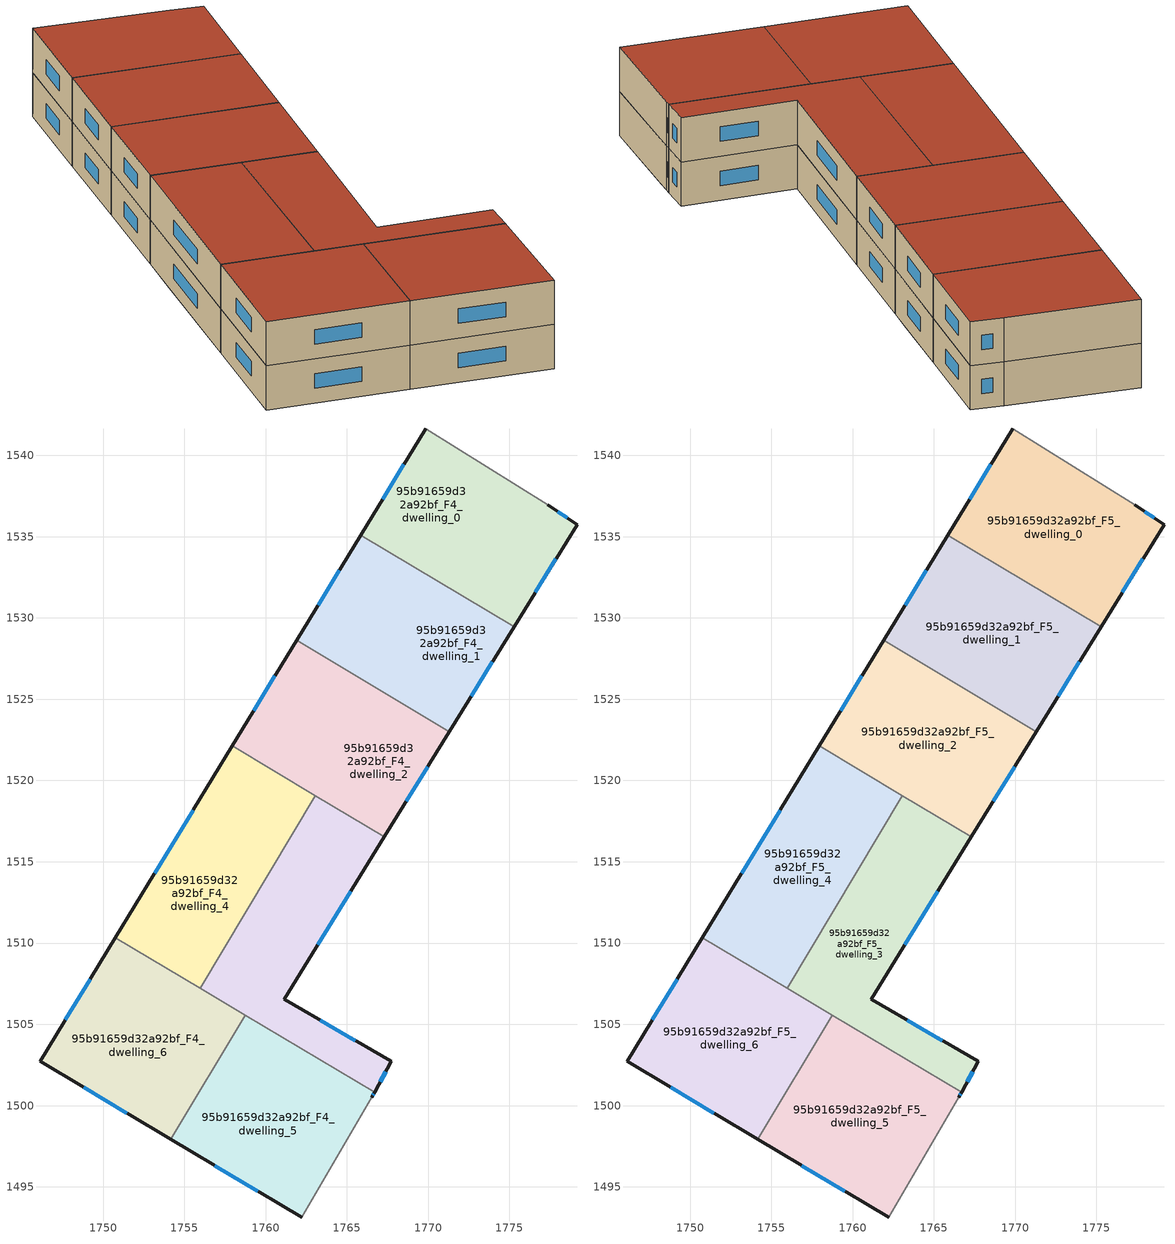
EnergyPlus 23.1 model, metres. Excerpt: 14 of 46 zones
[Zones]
95b91659d32a92bf_F4_dwelling_0
 floor to 95b91659d32a92bf_F3_dwelling_6 (EU_floor_Construction): 1774.49,1538.74 1770.56,1532.29 1765.85,1535.09 1769.85,1541.65 z12
 floor to 95b91659d32a92bf_F3_dwelling_7 (EU_floor_Construction): 1777.36,1536.95 1779.16,1535.74 1775.28,1529.47 1770.56,1532.29 1774.49,1538.74 z12
 wall outside (EU_wall_Construction): 1775.28,1529.46 1779.16,1535.74 1777.36,1536.95 / 1769.85,1541.65 1765.85,1535.09 z12:15
 wall to 95b91659d32a92bf_F4_dwelling_1 (EU_wall_Construction): 1765.85,1535.09 1775.28,1529.46 z12:15
 wall adiabatic (EU_wall_Construction): 1777.36,1536.95 1769.85,1541.65 z12:15
 window (EU_Window_Construction): 1776.58,1531.57 1777.86,1533.64 / 1768.51,1539.45 1767.19,1537.29 / 1778.55,1536.15 1777.96,1536.54 z13.01:13.99
95b91659d32a92bf_F4_dwelling_1
 floor to 95b91659d32a92bf_F3_dwelling_7 (EU_floor_Construction): 1775.28,1529.47 1772.27,1524.59 1767.6,1527.43 1770.56,1532.29 z12
 floor to 95b91659d32a92bf_F3_dwelling_6 (EU_floor_Construction): 1770.56,1532.29 1767.6,1527.43 1762.92,1530.28 1765.85,1535.09 z12
 floor to 95b91659d32a92bf_F3_dwelling_4 (EU_floor_Construction): 1767.58,1527.45 1766.59,1525.82 1761.91,1528.62 1762.92,1530.28 z12
 floor to 95b91659d32a92bf_F3_dwelling_5 (EU_floor_Construction): 1772.27,1524.59 1771.3,1523.01 1766.59,1525.82 1767.58,1527.45 z12
 wall outside (EU_wall_Construction): 1765.85,1535.09 1761.91,1528.62 / 1771.3,1523.01 1775.28,1529.46 z12:15
 wall to 95b91659d32a92bf_F4_dwelling_2 (EU_wall_Construction): 1761.91,1528.62 1771.3,1523.01 z12:15
 window (EU_Window_Construction): 1764.53,1532.92 1763.23,1530.79 / 1772.64,1525.18 1773.95,1527.3 z13.01:13.99
95b91659d32a92bf_F4_dwelling_2
 floor to 95b91659d32a92bf_F3_dwelling_5 (EU_floor_Construction): 1771.3,1523.01 1767.31,1516.54 1762.64,1519.32 1766.59,1525.82 z12
 floor to 95b91659d32a92bf_F3_dwelling_4 (EU_floor_Construction): 1766.59,1525.82 1762.64,1519.32 1757.95,1522.12 1761.91,1528.62 z12
 wall outside (EU_wall_Construction): 1761.91,1528.62 1757.95,1522.12 / 1767.31,1516.54 1771.3,1523.01 z12:15
 wall to 95b91659d32a92bf_F4_dwelling_4 (EU_wall_Construction): 1757.95,1522.12 1763.06,1519.07 z12:15
 wall to 95b91659d32a92bf_F4_dwelling_3 (EU_wall_Construction): 1763.06,1519.07 1767.31,1516.54 z12:15
 window (EU_Window_Construction): 1760.58,1526.44 1759.27,1524.3 / 1768.65,1518.71 1769.96,1520.84 z13.01:13.99
95b91659d32a92bf_F4_dwelling_3
 floor to 95b91659d32a92bf_F3_dwelling_3 (EU_floor_Construction): 1765.28,1513.25 1761.14,1506.53 1767.74,1502.72 1766.7,1500.82 1756.4,1506.97 1761.59,1515.49 z12
 floor to 95b91659d32a92bf_F3_dwelling_2 (EU_floor_Construction): 1761.59,1515.49 1756.4,1506.97 1755.98,1507.21 1761.1,1515.79 z12
 floor to 95b91659d32a92bf_F3_dwelling_5 (EU_floor_Construction): 1767.31,1516.54 1765.28,1513.25 1761.1,1515.79 1763.06,1519.07 z12
 wall outside (EU_wall_Construction): 1766.7,1500.82 1767.74,1502.72 1761.14,1506.53 1767.31,1516.54 z12:15
 wall to 95b91659d32a92bf_F4_dwelling_4 (EU_wall_Construction): 1763.06,1519.07 1755.98,1507.21 z12:15
 wall to 95b91659d32a92bf_F4_dwelling_5 (EU_wall_Construction): 1758.74,1505.57 1766.7,1500.82 z12:15
 wall to 95b91659d32a92bf_F4_dwelling_6 (EU_wall_Construction): 1755.99,1507.21 1758.74,1505.57 z12:15
 window (EU_Window_Construction): 1765.52,1504 1763.35,1505.25 / 1767.05,1501.46 1767.39,1502.09 / 1763.21,1509.88 1765.24,1513.18 z13.01:13.99
95b91659d32a92bf_F4_dwelling_4
 floor to 95b91659d32a92bf_F3_dwelling_2 (EU_floor_Construction): 1761.1,1515.79 1755.98,1507.21 1750.76,1510.33 1755.98,1518.91 z12
 floor to 95b91659d32a92bf_F3_dwelling_5 (EU_floor_Construction): 1763.06,1519.07 1761.1,1515.79 1760.65,1516.07 1762.64,1519.32 z12
 floor to 95b91659d32a92bf_F3_dwelling_4 (EU_floor_Construction): 1762.64,1519.32 1760.65,1516.07 1755.98,1518.91 1757.95,1522.12 z12
 wall outside (EU_wall_Construction): 1757.95,1522.12 1750.76,1510.33 z12:15
 wall to 95b91659d32a92bf_F4_dwelling_6 (EU_wall_Construction): 1750.76,1510.33 1755.98,1507.21 z12:15
 window (EU_Window_Construction): 1755.54,1518.17 1753.17,1514.29 z13.01:13.99
95b91659d32a92bf_F4_dwelling_5
 floor to 95b91659d32a92bf_F3_dwelling_1 (EU_floor_Construction): 1766.11,1499.78 1762.23,1493.12 1754.18,1497.93 1758.16,1504.61 z12
 floor to 95b91659d32a92bf_F3_dwelling_3 (EU_floor_Construction): 1766.7,1500.82 1766.54,1500.52 1766.11,1499.78 1758.16,1504.61 1758.74,1505.57 z12
 wall outside (EU_wall_Construction): 1766.54,1500.52 1766.7,1500.82 / 1754.18,1497.93 1762.23,1493.12 z12:15
 wall to 95b91659d32a92bf_F4_dwelling_6 (EU_wall_Construction): 1758.74,1505.57 1754.18,1497.93 z12:15
 wall adiabatic (EU_wall_Construction): 1762.23,1493.12 1766.54,1500.52 z12:15
 window (EU_Window_Construction): 1766.59,1500.62 1766.65,1500.72 / 1756.88,1496.31 1759.53,1494.73 z13.01:13.99
95b91659d32a92bf_F4_dwelling_6
 floor to 95b91659d32a92bf_F3_dwelling_2 (EU_floor_Construction): 1756.4,1506.97 1755.83,1506.03 1750.22,1509.45 1750.76,1510.33 z12
 floor adiabatic (EU_floor_Construction): 1756.4,1506.97 1758.74,1505.57 1754.18,1497.93 1746.12,1502.73 1750.22,1509.45 1755.83,1506.03 z12
 wall outside (EU_wall_Construction): 1750.76,1510.33 1746.12,1502.73 1754.18,1497.93 z12:15
 window (EU_Window_Construction): 1748.82,1501.12 1751.48,1499.54 / 1749.2,1507.78 1747.68,1505.28 z13.01:13.99
95b91659d32a92bf_F5_dwelling_0
 floor to 95b91659d32a92bf_F4_dwelling_0 (EU_floor_Construction): 1777.36,1536.95 1779.16,1535.74 1775.28,1529.46 1765.85,1535.09 1769.85,1541.65 z15
 wall outside (EU_wall_Construction): 1775.28,1529.46 1779.16,1535.74 1777.36,1536.95 / 1769.85,1541.65 1765.85,1535.09 z15:18
 wall to 95b91659d32a92bf_F5_dwelling_1 (EU_wall_Construction): 1765.85,1535.09 1775.28,1529.46 z15:18
 wall adiabatic (EU_wall_Construction): 1777.36,1536.95 1769.85,1541.65 z15:18
 window (EU_Window_Construction): 1776.58,1531.57 1777.86,1533.64 / 1768.51,1539.45 1767.19,1537.29 / 1778.55,1536.15 1777.96,1536.54 z16.01:16.99
 roof outside (EU_roof_Construction): 1775.28,1529.46 1779.16,1535.74 1777.36,1536.95 1769.85,1541.65 1765.85,1535.09 z18
95b91659d32a92bf_F5_dwelling_1
 floor to 95b91659d32a92bf_F4_dwelling_1 (EU_floor_Construction): 1775.28,1529.46 1771.3,1523.01 1761.91,1528.62 1765.85,1535.09 z15
 wall outside (EU_wall_Construction): 1765.85,1535.09 1761.91,1528.62 / 1771.3,1523.01 1775.28,1529.46 z15:18
 wall to 95b91659d32a92bf_F5_dwelling_2 (EU_wall_Construction): 1761.91,1528.62 1771.3,1523.01 z15:18
 window (EU_Window_Construction): 1764.53,1532.92 1763.23,1530.79 / 1772.64,1525.18 1773.95,1527.3 z16.01:16.99
 roof outside (EU_roof_Construction): 1771.3,1523.01 1775.28,1529.46 1765.85,1535.09 1761.91,1528.62 z18
95b91659d32a92bf_F5_dwelling_2
 floor to 95b91659d32a92bf_F4_dwelling_2 (EU_floor_Construction): 1771.3,1523.01 1767.31,1516.54 1757.95,1522.12 1761.91,1528.62 z15
 wall outside (EU_wall_Construction): 1761.91,1528.62 1757.95,1522.12 / 1767.31,1516.54 1771.3,1523.01 z15:18
 wall to 95b91659d32a92bf_F5_dwelling_4 (EU_wall_Construction): 1757.95,1522.12 1763.06,1519.07 z15:18
 wall to 95b91659d32a92bf_F5_dwelling_3 (EU_wall_Construction): 1763.06,1519.07 1767.31,1516.54 z15:18
 window (EU_Window_Construction): 1760.58,1526.44 1759.27,1524.3 / 1768.65,1518.71 1769.96,1520.84 z16.01:16.99
 roof outside (EU_roof_Construction): 1767.31,1516.54 1771.3,1523.01 1761.91,1528.62 1757.95,1522.12 z18
95b91659d32a92bf_F5_dwelling_3
 floor to 95b91659d32a92bf_F4_dwelling_3 (EU_floor_Construction): 1767.31,1516.54 1761.14,1506.53 1767.74,1502.72 1766.7,1500.82 1755.98,1507.21 1763.06,1519.07 z15
 wall outside (EU_wall_Construction): 1766.7,1500.82 1767.74,1502.72 1761.14,1506.53 1767.31,1516.54 z15:18
 wall to 95b91659d32a92bf_F5_dwelling_4 (EU_wall_Construction): 1763.06,1519.07 1755.98,1507.21 z15:18
 wall to 95b91659d32a92bf_F5_dwelling_5 (EU_wall_Construction): 1758.74,1505.57 1766.7,1500.82 z15:18
 wall to 95b91659d32a92bf_F5_dwelling_6 (EU_wall_Construction): 1755.99,1507.21 1758.74,1505.57 z15:18
 window (EU_Window_Construction): 1765.52,1504 1763.35,1505.25 / 1767.05,1501.46 1767.39,1502.09 / 1763.21,1509.88 1765.24,1513.18 z16.01:16.99
 roof outside (EU_roof_Construction): 1766.7,1500.82 1767.74,1502.72 1761.14,1506.53 1767.31,1516.54 1763.06,1519.07 1755.98,1507.21 z18
95b91659d32a92bf_F5_dwelling_4
 floor to 95b91659d32a92bf_F4_dwelling_4 (EU_floor_Construction): 1763.06,1519.07 1755.98,1507.21 1750.76,1510.33 1757.95,1522.12 z15
 wall outside (EU_wall_Construction): 1757.95,1522.12 1750.76,1510.33 z15:18
 wall to 95b91659d32a92bf_F5_dwelling_6 (EU_wall_Construction): 1750.76,1510.33 1755.98,1507.21 z15:18
 window (EU_Window_Construction): 1755.54,1518.17 1753.17,1514.29 z16.01:16.99
 roof outside (EU_roof_Construction): 1755.98,1507.21 1763.06,1519.07 1757.95,1522.12 1750.76,1510.33 z18
95b91659d32a92bf_F5_dwelling_5
 floor to 95b91659d32a92bf_F4_dwelling_5 (EU_floor_Construction): 1766.7,1500.82 1766.54,1500.52 1762.23,1493.12 1754.18,1497.93 1758.74,1505.57 z15
 wall outside (EU_wall_Construction): 1766.54,1500.52 1766.7,1500.82 / 1754.18,1497.93 1762.23,1493.12 z15:18
 wall to 95b91659d32a92bf_F5_dwelling_6 (EU_wall_Construction): 1758.74,1505.57 1754.18,1497.93 z15:18
 wall adiabatic (EU_wall_Construction): 1762.23,1493.12 1766.54,1500.52 z15:18
 window (EU_Window_Construction): 1766.59,1500.62 1766.65,1500.72 / 1756.88,1496.31 1759.53,1494.73 z16.01:16.99
 roof outside (EU_roof_Construction): 1762.23,1493.12 1766.54,1500.52 1766.7,1500.82 1758.74,1505.57 1754.18,1497.93 z18
95b91659d32a92bf_F5_dwelling_6
 floor to 95b91659d32a92bf_F4_dwelling_6 (EU_floor_Construction): 1758.74,1505.57 1754.18,1497.93 1746.12,1502.73 1750.76,1510.33 z15
 wall outside (EU_wall_Construction): 1750.76,1510.33 1746.12,1502.73 1754.18,1497.93 z15:18
 window (EU_Window_Construction): 1748.82,1501.12 1751.48,1499.54 / 1749.2,1507.78 1747.68,1505.28 z16.01:16.99
 roof outside (EU_roof_Construction): 1754.18,1497.93 1758.74,1505.57 1750.76,1510.33 1746.12,1502.73 z18
[Building]
EU S2 Campaign: North Axis=0; Terrain=City; Solar Distribution=FullExterior
[Site:Location]
Lyon-Bron: Latitude=45.75; Longitude=5; Time Zone=1; Elevation=198
[SizingPeriod:WeatherFileDays]
AnnualSizingPeriod: Begin Month=1; Begin Day of Month=1; End Month=12; End Day of Month=31; Day of Week for Start Day=Monday; Use Weather File Daylight Saving Period=No; Use Weather File Rain and Snow Indicators=No
[MATERIAL]
EU_InternalMass_Material: Roughness=MediumRough; Thickness=0.1; Conductivity=1; Density=1800; Specific Heat=900; Thermal Absorptance=0.9; Solar Absorptance=0.7; Visible Absorptance=0.7
[MATERIAL:NOMASS] Roughness=MediumRough; Thermal Absorptance=0.9; Solar Absorptance=0.7; Visible Absorptance=0.7
Name | Thermal Resistance
EU_wall_NoMass | 2.13739
EU_roof_NoMass | 2.58516
EU_floor_NoMass | 2.09377
[WINDOWMATERIAL:SIMPLEGLAZINGSYSTEM]
EU_Window_SimpleGlazing: UFactor=1.70574; Solar Heat Gain Coefficient=0.63; Visible Transmittance=0.63
[CONSTRUCTION]
EU_wall_Construction: EU_wall_NoMass
EU_roof_Construction: EU_roof_NoMass
EU_floor_Construction: EU_floor_NoMass
EU_Window_Construction: EU_Window_SimpleGlazing
EU_InternalMass_Construction: EU_InternalMass_Material
[ZONE] Type=1; Multiplier=1; Ceiling Height=autocalculate; Floor Area=autocalculate; Part of Total Floor Area=Yes
Name | Volume
95b91659d32a92bf_F4_dwelling_0; 95b91659d32a92bf_F5_dwelling_0 | 249.316
95b91659d32a92bf_F4_dwelling_1; 95b91659d32a92bf_F5_dwelling_1 | 249.315
95b91659d32a92bf_F4_dwelling_2; 95b91659d32a92bf_F5_dwelling_2 | 249.278
95b91659d32a92bf_F4_dwelling_3; 95b91659d32a92bf_F5_dwelling_3 | 249.283
95b91659d32a92bf_F4_dwelling_4; 95b91659d32a92bf_F5_dwelling_4 | 249.332
95b91659d32a92bf_F4_dwelling_5; 95b91659d32a92bf_F5_dwelling_5 | 249.319
95b91659d32a92bf_F4_dwelling_6; 95b91659d32a92bf_F5_dwelling_6 | 249.302
[INTERNALMASS] Construction=EU_InternalMass_Construction
Name | Zone or ZoneList | Surface Area
95b91659d32a92bf_F4_dwelling_0_EU_InternalMass | 95b91659d32a92bf_F4_dwelling_0 | 83.1052
95b91659d32a92bf_F4_dwelling_1_EU_InternalMass | 95b91659d32a92bf_F4_dwelling_1 | 83.1052
95b91659d32a92bf_F4_dwelling_2_EU_InternalMass | 95b91659d32a92bf_F4_dwelling_2 | 83.0931
95b91659d32a92bf_F4_dwelling_3_EU_InternalMass | 95b91659d32a92bf_F4_dwelling_3 | 83.0972
95b91659d32a92bf_F4_dwelling_4_EU_InternalMass | 95b91659d32a92bf_F4_dwelling_4 | 83.1079
95b91659d32a92bf_F4_dwelling_5_EU_InternalMass | 95b91659d32a92bf_F4_dwelling_5 | 83.1073
95b91659d32a92bf_F4_dwelling_6_EU_InternalMass | 95b91659d32a92bf_F4_dwelling_6 | 83.0995
95b91659d32a92bf_F5_dwelling_0_EU_InternalMass | 95b91659d32a92bf_F5_dwelling_0 | 83.1052
95b91659d32a92bf_F5_dwelling_1_EU_InternalMass | 95b91659d32a92bf_F5_dwelling_1 | 83.1052
95b91659d32a92bf_F5_dwelling_2_EU_InternalMass | 95b91659d32a92bf_F5_dwelling_2 | 83.0931
95b91659d32a92bf_F5_dwelling_3_EU_InternalMass | 95b91659d32a92bf_F5_dwelling_3 | 83.0972
95b91659d32a92bf_F5_dwelling_4_EU_InternalMass | 95b91659d32a92bf_F5_dwelling_4 | 83.1079
95b91659d32a92bf_F5_dwelling_5_EU_InternalMass | 95b91659d32a92bf_F5_dwelling_5 | 83.1073
95b91659d32a92bf_F5_dwelling_6_EU_InternalMass | 95b91659d32a92bf_F5_dwelling_6 | 83.0995
[OTHEREQUIPMENT] Fuel Type=Electricity; Design Level Calculation Method=Watts/Area; Power per Zone Floor Area=1; Fraction Latent=0; Fraction Radiant=0; Fraction Lost=0; Carbon Dioxide Generation Rate=0; EndUse Subcategory=EU_Step8_InternalGains
Name | Zone or ZoneList or Space or SpaceList | Schedule
EU_Step8_InternalGain_95b91659d32a92bf_F4_dwelling_0_f000 | 95b91659d32a92bf_F4_dwelling_0 | EU_Step8_GainSchedule_95b91659d32a92bf_F4_dwelling_0_f000
EU_Step8_InternalGain_95b91659d32a92bf_F4_dwelling_1_f000 | 95b91659d32a92bf_F4_dwelling_1 | EU_Step8_GainSchedule_95b91659d32a92bf_F4_dwelling_1_f000
EU_Step8_InternalGain_95b91659d32a92bf_F4_dwelling_2_f000 | 95b91659d32a92bf_F4_dwelling_2 | EU_Step8_GainSchedule_95b91659d32a92bf_F4_dwelling_2_f000
EU_Step8_InternalGain_95b91659d32a92bf_F4_dwelling_3_f000 | 95b91659d32a92bf_F4_dwelling_3 | EU_Step8_GainSchedule_95b91659d32a92bf_F4_dwelling_3_f000
EU_Step8_InternalGain_95b91659d32a92bf_F4_dwelling_4_f000 | 95b91659d32a92bf_F4_dwelling_4 | EU_Step8_GainSchedule_95b91659d32a92bf_F4_dwelling_4_f000
EU_Step8_InternalGain_95b91659d32a92bf_F4_dwelling_5_f000 | 95b91659d32a92bf_F4_dwelling_5 | EU_Step8_GainSchedule_95b91659d32a92bf_F4_dwelling_5_f000
EU_Step8_InternalGain_95b91659d32a92bf_F4_dwelling_6_f000 | 95b91659d32a92bf_F4_dwelling_6 | EU_Step8_GainSchedule_95b91659d32a92bf_F4_dwelling_6_f000
EU_Step8_InternalGain_95b91659d32a92bf_F5_dwelling_0_f000 | 95b91659d32a92bf_F5_dwelling_0 | EU_Step8_GainSchedule_95b91659d32a92bf_F5_dwelling_0_f000
EU_Step8_InternalGain_95b91659d32a92bf_F5_dwelling_1_f000 | 95b91659d32a92bf_F5_dwelling_1 | EU_Step8_GainSchedule_95b91659d32a92bf_F5_dwelling_1_f000
EU_Step8_InternalGain_95b91659d32a92bf_F5_dwelling_2_f000 | 95b91659d32a92bf_F5_dwelling_2 | EU_Step8_GainSchedule_95b91659d32a92bf_F5_dwelling_2_f000
EU_Step8_InternalGain_95b91659d32a92bf_F5_dwelling_3_f000 | 95b91659d32a92bf_F5_dwelling_3 | EU_Step8_GainSchedule_95b91659d32a92bf_F5_dwelling_3_f000
EU_Step8_InternalGain_95b91659d32a92bf_F5_dwelling_4_f000 | 95b91659d32a92bf_F5_dwelling_4 | EU_Step8_GainSchedule_95b91659d32a92bf_F5_dwelling_4_f000
EU_Step8_InternalGain_95b91659d32a92bf_F5_dwelling_5_f000 | 95b91659d32a92bf_F5_dwelling_5 | EU_Step8_GainSchedule_95b91659d32a92bf_F5_dwelling_5_f000
EU_Step8_InternalGain_95b91659d32a92bf_F5_dwelling_6_f000 | 95b91659d32a92bf_F5_dwelling_6 | EU_Step8_GainSchedule_95b91659d32a92bf_F5_dwelling_6_f000
[ZONEVENTILATION:DESIGNFLOWRATE] Schedule=EU_AlwaysOn; Design Flow Rate Calculation Method=AirChanges/Hour; Air Changes per Hour=0.487355; Ventilation Type=Natural; Fan Pressure Rise=0; Fan Total Efficiency=1; Constant Term Coefficient=1; Temperature Term Coefficient=0; Velocity Term Coefficient=0; Velocity Squared Term Coefficient=0; Minimum Indoor Temperature=-100; Maximum Indoor Temperature=100; Delta Temperature=-100; Minimum Outdoor Temperature=-100; Maximum Outdoor Temperature=100; Maximum Wind Speed=40
Name | Zone or ZoneList or Space or SpaceList
EU_ConstantAir_95b91659d32a92bf_F4_dwelling_0 | 95b91659d32a92bf_F4_dwelling_0
EU_ConstantAir_95b91659d32a92bf_F4_dwelling_1 | 95b91659d32a92bf_F4_dwelling_1
EU_ConstantAir_95b91659d32a92bf_F4_dwelling_2 | 95b91659d32a92bf_F4_dwelling_2
EU_ConstantAir_95b91659d32a92bf_F4_dwelling_3 | 95b91659d32a92bf_F4_dwelling_3
EU_ConstantAir_95b91659d32a92bf_F4_dwelling_4 | 95b91659d32a92bf_F4_dwelling_4
EU_ConstantAir_95b91659d32a92bf_F4_dwelling_5 | 95b91659d32a92bf_F4_dwelling_5
EU_ConstantAir_95b91659d32a92bf_F4_dwelling_6 | 95b91659d32a92bf_F4_dwelling_6
EU_ConstantAir_95b91659d32a92bf_F5_dwelling_0 | 95b91659d32a92bf_F5_dwelling_0
EU_ConstantAir_95b91659d32a92bf_F5_dwelling_1 | 95b91659d32a92bf_F5_dwelling_1
EU_ConstantAir_95b91659d32a92bf_F5_dwelling_2 | 95b91659d32a92bf_F5_dwelling_2
EU_ConstantAir_95b91659d32a92bf_F5_dwelling_3 | 95b91659d32a92bf_F5_dwelling_3
EU_ConstantAir_95b91659d32a92bf_F5_dwelling_4 | 95b91659d32a92bf_F5_dwelling_4
EU_ConstantAir_95b91659d32a92bf_F5_dwelling_5 | 95b91659d32a92bf_F5_dwelling_5
EU_ConstantAir_95b91659d32a92bf_F5_dwelling_6 | 95b91659d32a92bf_F5_dwelling_6
[HVACTEMPLATE:THERMOSTAT] Constant Heating Setpoint=20; Constant Cooling Setpoint=50
EU_HeatOnly_95b91659d32a92bf_F0_dwelling_0; EU_HeatOnly_95b91659d32a92bf_F0_dwelling_1; EU_HeatOnly_95b91659d32a92bf_F0_dwelling_2; EU_HeatOnly_95b91659d32a92bf_F0_dwelling_3; EU_HeatOnly_95b91659d32a92bf_F0_dwelling_4; EU_HeatOnly_95b91659d32a92bf_F0_dwelling_5; EU_HeatOnly_95b91659d32a92bf_F0_dwelling_6; EU_HeatOnly_95b91659d32a92bf_F0_dwelling_7; EU_HeatOnly_95b91659d32a92bf_F1_dwelling_0; EU_HeatOnly_95b91659d32a92bf_F1_dwelling_1; EU_HeatOnly_95b91659d32a92bf_F1_dwelling_2; EU_HeatOnly_95b91659d32a92bf_F1_dwelling_3; EU_HeatOnly_95b91659d32a92bf_F1_dwelling_4; EU_HeatOnly_95b91659d32a92bf_F1_dwelling_5; EU_HeatOnly_95b91659d32a92bf_F1_dwelling_6; EU_HeatOnly_95b91659d32a92bf_F1_dwelling_7; EU_HeatOnly_95b91659d32a92bf_F2_dwelling_0; EU_HeatOnly_95b91659d32a92bf_F2_dwelling_1; EU_HeatOnly_95b91659d32a92bf_F2_dwelling_2; EU_HeatOnly_95b91659d32a92bf_F2_dwelling_3; EU_HeatOnly_95b91659d32a92bf_F2_dwelling_4; EU_HeatOnly_95b91659d32a92bf_F2_dwelling_5; EU_HeatOnly_95b91659d32a92bf_F2_dwelling_6; EU_HeatOnly_95b91659d32a92bf_F2_dwelling_7; EU_HeatOnly_95b91659d32a92bf_F3_dwelling_0; EU_HeatOnly_95b91659d32a92bf_F3_dwelling_1; EU_HeatOnly_95b91659d32a92bf_F3_dwelling_2; EU_HeatOnly_95b91659d32a92bf_F3_dwelling_3; EU_HeatOnly_95b91659d32a92bf_F3_dwelling_4; EU_HeatOnly_95b91659d32a92bf_F3_dwelling_5; EU_HeatOnly_95b91659d32a92bf_F3_dwelling_6; EU_HeatOnly_95b91659d32a92bf_F3_dwelling_7; EU_HeatOnly_95b91659d32a92bf_F4_dwelling_0; EU_HeatOnly_95b91659d32a92bf_F4_dwelling_1; EU_HeatOnly_95b91659d32a92bf_F4_dwelling_2; EU_HeatOnly_95b91659d32a92bf_F4_dwelling_3; EU_HeatOnly_95b91659d32a92bf_F4_dwelling_4; EU_HeatOnly_95b91659d32a92bf_F4_dwelling_5; EU_HeatOnly_95b91659d32a92bf_F4_dwelling_6; EU_HeatOnly_95b91659d32a92bf_F5_dwelling_0; EU_HeatOnly_95b91659d32a92bf_F5_dwelling_1; EU_HeatOnly_95b91659d32a92bf_F5_dwelling_2; EU_HeatOnly_95b91659d32a92bf_F5_dwelling_3; EU_HeatOnly_95b91659d32a92bf_F5_dwelling_4; EU_HeatOnly_95b91659d32a92bf_F5_dwelling_5; EU_HeatOnly_95b91659d32a92bf_F5_dwelling_6
[HVACTEMPLATE:ZONE:IDEALLOADSAIRSYSTEM] System Availability Schedule=EU_AlwaysOn; Maximum Heating Supply Air Temperature=50; Minimum Cooling Supply Air Temperature=13; Maximum Heating Supply Air Humidity Ratio=0.0156; Minimum Cooling Supply Air Humidity Ratio=0.0077; Heating Limit=NoLimit; Cooling Limit=NoLimit; Heating Availability Schedule=EU_AlwaysOn; Cooling Availability Schedule=EU_CoolingOff; Dehumidification Control Type=ConstantSensibleHeatRatio; Cooling Sensible Heat Ratio=0.7; Dehumidification Setpoint=60; Humidification Control Type=None; Humidification Setpoint=30; Outdoor Air Method=None; Outdoor Air Flow Rate per Person=0.00944; Outdoor Air Flow Rate per Zone Floor Area=0; Outdoor Air Flow Rate per Zone=0; Demand Controlled Ventilation Type=None; Outdoor Air Economizer Type=NoEconomizer; Heat Recovery Type=None; Sensible Heat Recovery Effectiveness=0.7; Latent Heat Recovery Effectiveness=0.65
Name | Template Thermostat
95b91659d32a92bf_F4_dwelling_0 | EU_HeatOnly_95b91659d32a92bf_F4_dwelling_0
95b91659d32a92bf_F4_dwelling_1 | EU_HeatOnly_95b91659d32a92bf_F4_dwelling_1
95b91659d32a92bf_F4_dwelling_2 | EU_HeatOnly_95b91659d32a92bf_F4_dwelling_2
95b91659d32a92bf_F4_dwelling_3 | EU_HeatOnly_95b91659d32a92bf_F4_dwelling_3
95b91659d32a92bf_F4_dwelling_4 | EU_HeatOnly_95b91659d32a92bf_F4_dwelling_4
95b91659d32a92bf_F4_dwelling_5 | EU_HeatOnly_95b91659d32a92bf_F4_dwelling_5
95b91659d32a92bf_F4_dwelling_6 | EU_HeatOnly_95b91659d32a92bf_F4_dwelling_6
95b91659d32a92bf_F5_dwelling_0 | EU_HeatOnly_95b91659d32a92bf_F5_dwelling_0
95b91659d32a92bf_F5_dwelling_1 | EU_HeatOnly_95b91659d32a92bf_F5_dwelling_1
95b91659d32a92bf_F5_dwelling_2 | EU_HeatOnly_95b91659d32a92bf_F5_dwelling_2
95b91659d32a92bf_F5_dwelling_3 | EU_HeatOnly_95b91659d32a92bf_F5_dwelling_3
95b91659d32a92bf_F5_dwelling_4 | EU_HeatOnly_95b91659d32a92bf_F5_dwelling_4
95b91659d32a92bf_F5_dwelling_5 | EU_HeatOnly_95b91659d32a92bf_F5_dwelling_5
95b91659d32a92bf_F5_dwelling_6 | EU_HeatOnly_95b91659d32a92bf_F5_dwelling_6
[SIZING:ZONE] Zone Cooling Design Supply Air Temperature Input Method=SupplyAirTemperature; Zone Cooling Design Supply Air Temperature=13; Zone Heating Design Supply Air Temperature Input Method=SupplyAirTemperature; Zone Heating Design Supply Air Temperature=50; Zone Cooling Design Supply Air Humidity Ratio=0.008; Zone Heating Design Supply Air Humidity Ratio=0.008; Cooling Design Air Flow Method=DesignDay; Cooling Design Air Flow Rate=0; Cooling Minimum Air Flow per Zone Floor Area=0.000762; Cooling Minimum Air Flow=0; Cooling Minimum Air Flow Fraction=0.2; Heating Design Air Flow Method=DesignDay; Heating Design Air Flow Rate=0; Heating Maximum Air Flow per Zone Floor Area=0.002032; Heating Maximum Air Flow=0.141576; Heating Maximum Air Flow Fraction=0.3; Account for Dedicated Outdoor Air System=No; Dedicated Outdoor Air System Control Strategy=NeutralSupplyAir; Dedicated Outdoor Air Low Setpoint Temperature for Design=autosize; Dedicated Outdoor Air High Setpoint Temperature for Design=autosize; Zone Load Sizing Method=Sensible Load Only No Latent Load; Zone Latent Cooling Design Supply Air Humidity Ratio Input Method=HumidityRatioDifference; Zone Cooling Design Supply Air Humidity Ratio Difference=0.005; Zone Latent Heating Design Supply Air Humidity Ratio Input Method=HumidityRatioDifference; Zone Humidification Design Supply Air Humidity Ratio Difference=0.005
95b91659d32a92bf_F4_dwelling_0; 95b91659d32a92bf_F4_dwelling_1; 95b91659d32a92bf_F4_dwelling_2; 95b91659d32a92bf_F4_dwelling_3; 95b91659d32a92bf_F4_dwelling_4; 95b91659d32a92bf_F4_dwelling_5; 95b91659d32a92bf_F4_dwelling_6; 95b91659d32a92bf_F5_dwelling_0; 95b91659d32a92bf_F5_dwelling_1; 95b91659d32a92bf_F5_dwelling_2; 95b91659d32a92bf_F5_dwelling_3; 95b91659d32a92bf_F5_dwelling_4; 95b91659d32a92bf_F5_dwelling_5; 95b91659d32a92bf_F5_dwelling_6
[SCHEDULE:CONSTANT]
Name | Hourly Value
EU_AlwaysOn | 1
EU_CoolingOff | 0
[SCHEDULE:FILE] Column Number=1; Rows to Skip at Top=0; Number of Hours of Data=8760; Column Separator=Comma; Interpolate to Timestep=No; Minutes per Item=60; Adjust Schedule for Daylight Savings=Yes
Name | File
EU_Step8_GainSchedule_95b91659d32a92bf_F4_dwelling_0_f000 | ../../schedules/95b91659d32a92bf/95b91659d32a92bf_F4_dwelling_0_f000_gain.csv
EU_Step8_GainSchedule_95b91659d32a92bf_F4_dwelling_1_f000 | ../../schedules/95b91659d32a92bf/95b91659d32a92bf_F4_dwelling_1_f000_gain.csv
EU_Step8_GainSchedule_95b91659d32a92bf_F4_dwelling_2_f000 | ../../schedules/95b91659d32a92bf/95b91659d32a92bf_F4_dwelling_2_f000_gain.csv
EU_Step8_GainSchedule_95b91659d32a92bf_F4_dwelling_3_f000 | ../../schedules/95b91659d32a92bf/95b91659d32a92bf_F4_dwelling_3_f000_gain.csv
EU_Step8_GainSchedule_95b91659d32a92bf_F4_dwelling_4_f000 | ../../schedules/95b91659d32a92bf/95b91659d32a92bf_F4_dwelling_4_f000_gain.csv
EU_Step8_GainSchedule_95b91659d32a92bf_F4_dwelling_5_f000 | ../../schedules/95b91659d32a92bf/95b91659d32a92bf_F4_dwelling_5_f000_gain.csv
EU_Step8_GainSchedule_95b91659d32a92bf_F4_dwelling_6_f000 | ../../schedules/95b91659d32a92bf/95b91659d32a92bf_F4_dwelling_6_f000_gain.csv
EU_Step8_GainSchedule_95b91659d32a92bf_F5_dwelling_0_f000 | ../../schedules/95b91659d32a92bf/95b91659d32a92bf_F5_dwelling_0_f000_gain.csv
EU_Step8_GainSchedule_95b91659d32a92bf_F5_dwelling_1_f000 | ../../schedules/95b91659d32a92bf/95b91659d32a92bf_F5_dwelling_1_f000_gain.csv
EU_Step8_GainSchedule_95b91659d32a92bf_F5_dwelling_2_f000 | ../../schedules/95b91659d32a92bf/95b91659d32a92bf_F5_dwelling_2_f000_gain.csv
EU_Step8_GainSchedule_95b91659d32a92bf_F5_dwelling_3_f000 | ../../schedules/95b91659d32a92bf/95b91659d32a92bf_F5_dwelling_3_f000_gain.csv
EU_Step8_GainSchedule_95b91659d32a92bf_F5_dwelling_4_f000 | ../../schedules/95b91659d32a92bf/95b91659d32a92bf_F5_dwelling_4_f000_gain.csv
EU_Step8_GainSchedule_95b91659d32a92bf_F5_dwelling_5_f000 | ../../schedules/95b91659d32a92bf/95b91659d32a92bf_F5_dwelling_5_f000_gain.csv
EU_Step8_GainSchedule_95b91659d32a92bf_F5_dwelling_6_f000 | ../../schedules/95b91659d32a92bf/95b91659d32a92bf_F5_dwelling_6_f000_gain.csv
